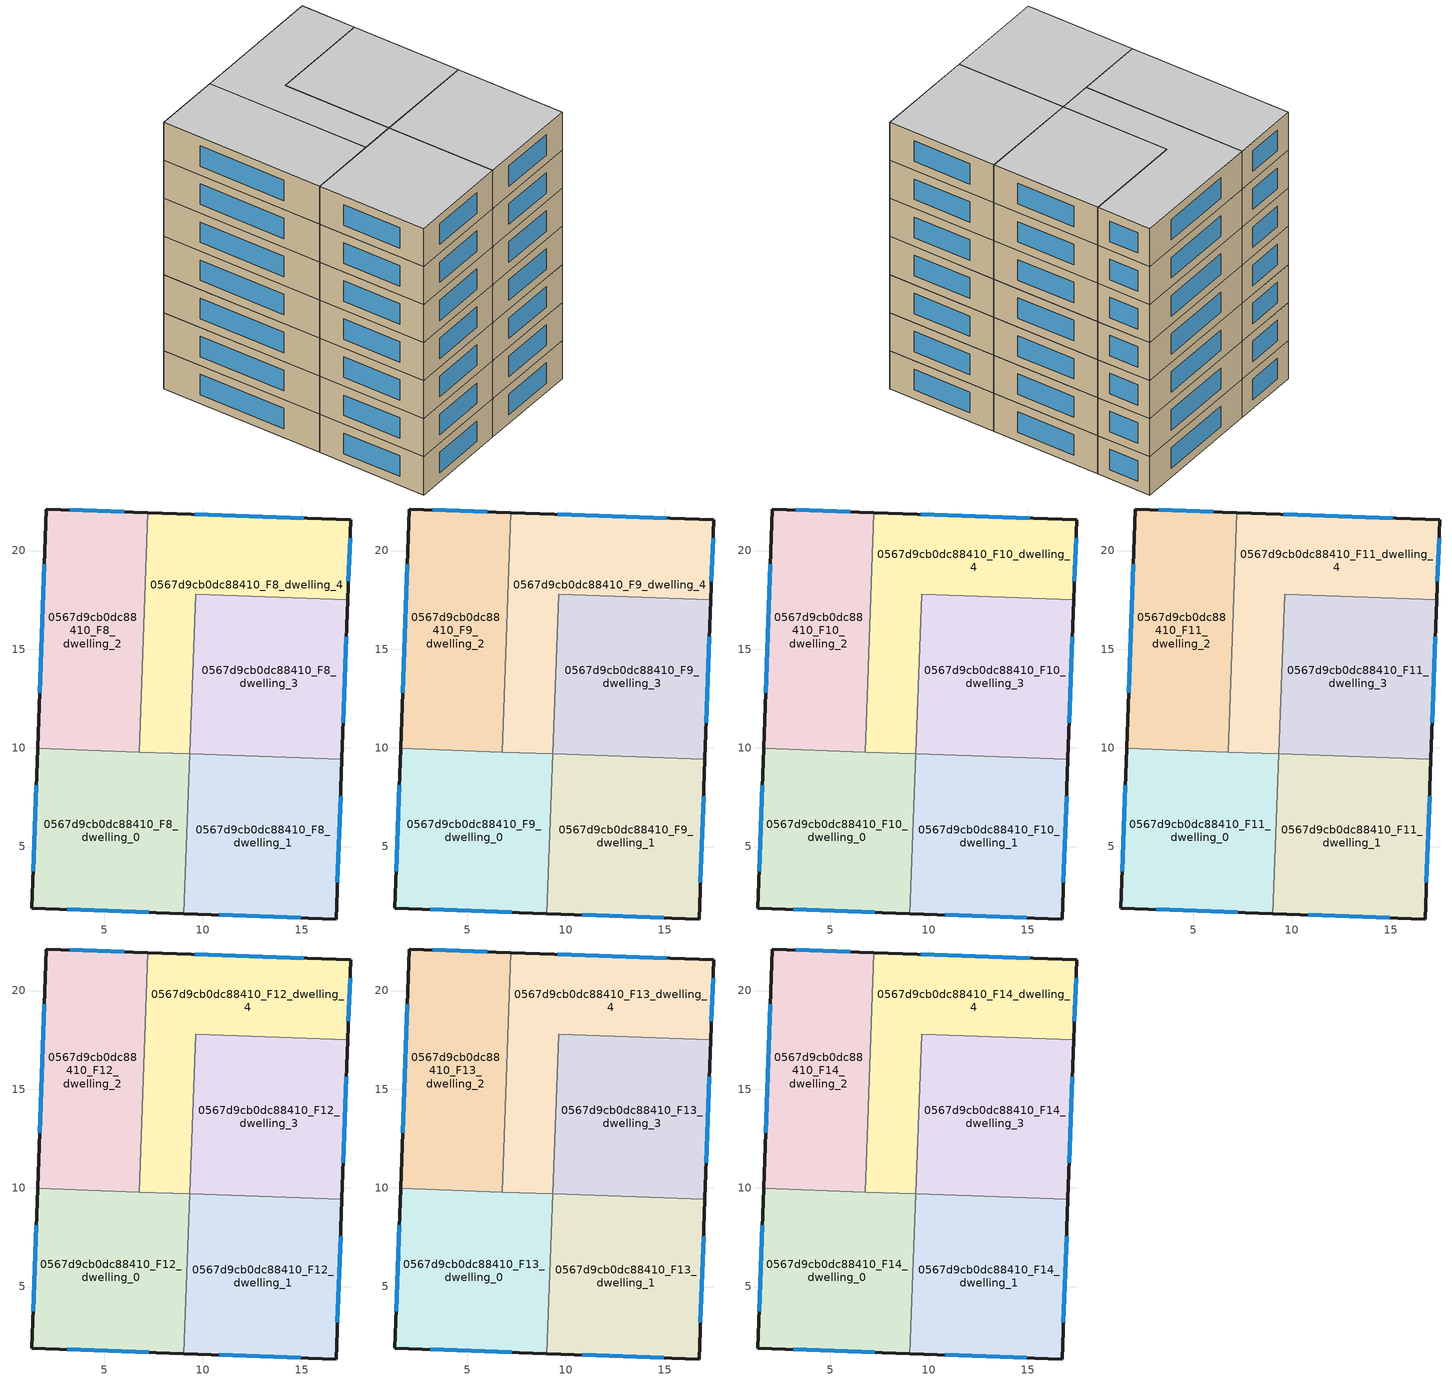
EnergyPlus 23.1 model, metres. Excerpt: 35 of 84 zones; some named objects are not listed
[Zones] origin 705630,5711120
0567d9cb0dc88410_F8_dwelling_0
 floor to 0567d9cb0dc88410_F7_dwelling_0 (EU_floor_Construction): 9.33,9.7 9.04,1.61 1.33,1.89 1.63,9.98 z24
 wall outside (EU_wall_Construction): 1.63,9.98 1.33,1.89 9.04,1.61 z24:27
 wall to 0567d9cb0dc88410_F8_dwelling_1 (EU_wall_Construction): 9.04,1.61 9.33,9.7 z24:27
 wall to 0567d9cb0dc88410_F8_dwelling_2 (EU_wall_Construction): 6.77,9.79 1.63,9.98 z24:27
 wall to 0567d9cb0dc88410_F8_dwelling_4 (EU_wall_Construction): 9.34,9.7 6.77,9.79 z24:27
 window (EU_Window_Construction): 3.12,1.82 7.26,1.67 / 1.56,8.1 1.4,3.76 z24.69:26.31
0567d9cb0dc88410_F8_dwelling_1
 floor to 0567d9cb0dc88410_F7_dwelling_1 (EU_floor_Construction): 17.05,9.42 16.75,1.33 9.04,1.61 9.33,9.7 z24
 wall outside (EU_wall_Construction): 9.04,1.61 16.75,1.33 17.05,9.42 z24:27
 wall to 0567d9cb0dc88410_F8_dwelling_3 (EU_wall_Construction): 17.05,9.42 9.34,9.7 z24:27
 window (EU_Window_Construction): 10.82,1.54 14.97,1.39 / 16.82,3.2 16.98,7.54 z24.69:26.31
0567d9cb0dc88410_F8_dwelling_2
 floor to 0567d9cb0dc88410_F7_dwelling_2 (EU_floor_Construction): 7.21,21.92 6.77,9.79 1.63,9.98 2.07,22.11 z24
 wall outside (EU_wall_Construction): 7.21,21.92 2.07,22.11 1.63,9.98 z24:27
 wall to 0567d9cb0dc88410_F8_dwelling_4 (EU_wall_Construction): 6.77,9.79 7.21,21.92 z24:27
 window (EU_Window_Construction): 6.02,21.96 3.26,22.06 / 1.97,19.3 1.73,12.78 z24.69:26.31
0567d9cb0dc88410_F8_dwelling_3
 floor to 0567d9cb0dc88410_F7_dwelling_3 (EU_floor_Construction): 17.34,17.5 17.05,9.42 9.34,9.7 9.63,17.78 z24
 wall outside (EU_wall_Construction): 17.05,9.42 17.34,17.5 z24:27
 wall to 0567d9cb0dc88410_F8_dwelling_4 (EU_wall_Construction): 17.34,17.5 9.63,17.78 9.34,9.7 z24:27
 window (EU_Window_Construction): 17.12,11.29 17.27,15.63 z24.69:26.31
0567d9cb0dc88410_F8_dwelling_4
 floor to 0567d9cb0dc88410_F7_dwelling_4 (EU_floor_Construction): 17.49,21.55 17.34,17.5 9.63,17.78 9.34,9.7 6.77,9.79 7.21,21.92 z24
 wall outside (EU_wall_Construction): 17.34,17.5 17.49,21.55 7.21,21.92 z24:27
 window (EU_Window_Construction): 15.11,21.64 9.59,21.84 / 17.38,18.44 17.45,20.61 z24.69:26.31
0567d9cb0dc88410_F9_dwelling_0
 floor to 0567d9cb0dc88410_F8_dwelling_0 (EU_floor_Construction): 9.33,9.7 9.04,1.61 1.33,1.89 1.63,9.98 z27
 wall outside (EU_wall_Construction): 1.63,9.98 1.33,1.89 9.04,1.61 z27:30
 wall to 0567d9cb0dc88410_F9_dwelling_1 (EU_wall_Construction): 9.04,1.61 9.33,9.7 z27:30
 wall to 0567d9cb0dc88410_F9_dwelling_2 (EU_wall_Construction): 6.77,9.79 1.63,9.98 z27:30
 wall to 0567d9cb0dc88410_F9_dwelling_4 (EU_wall_Construction): 9.34,9.7 6.77,9.79 z27:30
 window (EU_Window_Construction): 3.12,1.82 7.26,1.67 / 1.56,8.1 1.4,3.76 z27.69:29.31
0567d9cb0dc88410_F9_dwelling_1
 floor to 0567d9cb0dc88410_F8_dwelling_1 (EU_floor_Construction): 17.05,9.42 16.75,1.33 9.04,1.61 9.33,9.7 z27
 wall outside (EU_wall_Construction): 9.04,1.61 16.75,1.33 17.05,9.42 z27:30
 wall to 0567d9cb0dc88410_F9_dwelling_3 (EU_wall_Construction): 17.05,9.42 9.34,9.7 z27:30
 window (EU_Window_Construction): 10.82,1.54 14.97,1.39 / 16.82,3.2 16.98,7.54 z27.69:29.31
0567d9cb0dc88410_F9_dwelling_2
 floor to 0567d9cb0dc88410_F8_dwelling_2 (EU_floor_Construction): 7.21,21.92 6.77,9.79 1.63,9.98 2.07,22.11 z27
 wall outside (EU_wall_Construction): 7.21,21.92 2.07,22.11 1.63,9.98 z27:30
 wall to 0567d9cb0dc88410_F9_dwelling_4 (EU_wall_Construction): 6.77,9.79 7.21,21.92 z27:30
 window (EU_Window_Construction): 6.02,21.96 3.26,22.06 / 1.97,19.3 1.73,12.78 z27.69:29.31
0567d9cb0dc88410_F9_dwelling_3
 floor to 0567d9cb0dc88410_F8_dwelling_3 (EU_floor_Construction): 17.34,17.5 17.05,9.42 9.34,9.7 9.63,17.78 z27
 wall outside (EU_wall_Construction): 17.05,9.42 17.34,17.5 z27:30
 wall to 0567d9cb0dc88410_F9_dwelling_4 (EU_wall_Construction): 17.34,17.5 9.63,17.78 9.34,9.7 z27:30
 window (EU_Window_Construction): 17.12,11.29 17.27,15.63 z27.69:29.31
0567d9cb0dc88410_F9_dwelling_4
 floor to 0567d9cb0dc88410_F8_dwelling_4 (EU_floor_Construction): 17.49,21.55 17.34,17.5 9.63,17.78 9.34,9.7 6.77,9.79 7.21,21.92 z27
 wall outside (EU_wall_Construction): 17.34,17.5 17.49,21.55 7.21,21.92 z27:30
 window (EU_Window_Construction): 15.11,21.64 9.59,21.84 / 17.38,18.44 17.45,20.61 z27.69:29.31
0567d9cb0dc88410_F10_dwelling_0
 floor to 0567d9cb0dc88410_F9_dwelling_0 (EU_floor_Construction): 9.33,9.7 9.04,1.61 1.33,1.89 1.63,9.98 z30
 wall outside (EU_wall_Construction): 1.63,9.98 1.33,1.89 9.04,1.61 z30:33
 wall to 0567d9cb0dc88410_F10_dwelling_1 (EU_wall_Construction): 9.04,1.61 9.33,9.7 z30:33
 wall to 0567d9cb0dc88410_F10_dwelling_2 (EU_wall_Construction): 6.77,9.79 1.63,9.98 z30:33
 wall to 0567d9cb0dc88410_F10_dwelling_4 (EU_wall_Construction): 9.34,9.7 6.77,9.79 z30:33
 window (EU_Window_Construction): 3.12,1.82 7.26,1.67 / 1.56,8.1 1.4,3.76 z30.69:32.31
0567d9cb0dc88410_F10_dwelling_1
 floor to 0567d9cb0dc88410_F9_dwelling_1 (EU_floor_Construction): 17.05,9.42 16.75,1.33 9.04,1.61 9.33,9.7 z30
 wall outside (EU_wall_Construction): 9.04,1.61 16.75,1.33 17.05,9.42 z30:33
 wall to 0567d9cb0dc88410_F10_dwelling_3 (EU_wall_Construction): 17.05,9.42 9.34,9.7 z30:33
 window (EU_Window_Construction): 10.82,1.54 14.97,1.39 / 16.82,3.2 16.98,7.54 z30.69:32.31
0567d9cb0dc88410_F10_dwelling_2
 floor to 0567d9cb0dc88410_F9_dwelling_2 (EU_floor_Construction): 7.21,21.92 6.77,9.79 1.63,9.98 2.07,22.11 z30
 wall outside (EU_wall_Construction): 7.21,21.92 2.07,22.11 1.63,9.98 z30:33
 wall to 0567d9cb0dc88410_F10_dwelling_4 (EU_wall_Construction): 6.77,9.79 7.21,21.92 z30:33
 window (EU_Window_Construction): 6.02,21.96 3.26,22.06 / 1.97,19.3 1.73,12.78 z30.69:32.31
0567d9cb0dc88410_F10_dwelling_3
 floor to 0567d9cb0dc88410_F9_dwelling_3 (EU_floor_Construction): 17.34,17.5 17.05,9.42 9.34,9.7 9.63,17.78 z30
 wall outside (EU_wall_Construction): 17.05,9.42 17.34,17.5 z30:33
 wall to 0567d9cb0dc88410_F10_dwelling_4 (EU_wall_Construction): 17.34,17.5 9.63,17.78 9.34,9.7 z30:33
 window (EU_Window_Construction): 17.12,11.29 17.27,15.63 z30.69:32.31
0567d9cb0dc88410_F10_dwelling_4
 floor to 0567d9cb0dc88410_F9_dwelling_4 (EU_floor_Construction): 17.49,21.55 17.34,17.5 9.63,17.78 9.34,9.7 6.77,9.79 7.21,21.92 z30
 wall outside (EU_wall_Construction): 17.34,17.5 17.49,21.55 7.21,21.92 z30:33
 window (EU_Window_Construction): 15.11,21.64 9.59,21.84 / 17.38,18.44 17.45,20.61 z30.69:32.31
0567d9cb0dc88410_F11_dwelling_0
 floor to 0567d9cb0dc88410_F10_dwelling_0 (EU_floor_Construction): 9.33,9.7 9.04,1.61 1.33,1.89 1.63,9.98 z33
 wall outside (EU_wall_Construction): 1.63,9.98 1.33,1.89 9.04,1.61 z33:36
 wall to 0567d9cb0dc88410_F11_dwelling_1 (EU_wall_Construction): 9.04,1.61 9.33,9.7 z33:36
 wall to 0567d9cb0dc88410_F11_dwelling_2 (EU_wall_Construction): 6.77,9.79 1.63,9.98 z33:36
 wall to 0567d9cb0dc88410_F11_dwelling_4 (EU_wall_Construction): 9.34,9.7 6.77,9.79 z33:36
 window (EU_Window_Construction): 3.12,1.82 7.26,1.67 / 1.56,8.1 1.4,3.76 z33.69:35.31
0567d9cb0dc88410_F11_dwelling_1
 floor to 0567d9cb0dc88410_F10_dwelling_1 (EU_floor_Construction): 17.05,9.42 16.75,1.33 9.04,1.61 9.33,9.7 z33
 wall outside (EU_wall_Construction): 9.04,1.61 16.75,1.33 17.05,9.42 z33:36
 wall to 0567d9cb0dc88410_F11_dwelling_3 (EU_wall_Construction): 17.05,9.42 9.34,9.7 z33:36
 window (EU_Window_Construction): 10.82,1.54 14.97,1.39 / 16.82,3.2 16.98,7.54 z33.69:35.31
0567d9cb0dc88410_F11_dwelling_2
 floor to 0567d9cb0dc88410_F10_dwelling_2 (EU_floor_Construction): 7.21,21.92 6.77,9.79 1.63,9.98 2.07,22.11 z33
 wall outside (EU_wall_Construction): 7.21,21.92 2.07,22.11 1.63,9.98 z33:36
 wall to 0567d9cb0dc88410_F11_dwelling_4 (EU_wall_Construction): 6.77,9.79 7.21,21.92 z33:36
 window (EU_Window_Construction): 6.02,21.96 3.26,22.06 / 1.97,19.3 1.73,12.78 z33.69:35.31
0567d9cb0dc88410_F11_dwelling_3
 floor to 0567d9cb0dc88410_F10_dwelling_3 (EU_floor_Construction): 17.34,17.5 17.05,9.42 9.34,9.7 9.63,17.78 z33
 wall outside (EU_wall_Construction): 17.05,9.42 17.34,17.5 z33:36
 wall to 0567d9cb0dc88410_F11_dwelling_4 (EU_wall_Construction): 17.34,17.5 9.63,17.78 9.34,9.7 z33:36
 window (EU_Window_Construction): 17.12,11.29 17.27,15.63 z33.69:35.31
0567d9cb0dc88410_F11_dwelling_4
 floor to 0567d9cb0dc88410_F10_dwelling_4 (EU_floor_Construction): 17.49,21.55 17.34,17.5 9.63,17.78 9.34,9.7 6.77,9.79 7.21,21.92 z33
 wall outside (EU_wall_Construction): 17.34,17.5 17.49,21.55 7.21,21.92 z33:36
 window (EU_Window_Construction): 15.11,21.64 9.59,21.84 / 17.38,18.44 17.45,20.61 z33.69:35.31
0567d9cb0dc88410_F12_dwelling_0
 floor to 0567d9cb0dc88410_F11_dwelling_0 (EU_floor_Construction): 9.33,9.7 9.04,1.61 1.33,1.89 1.63,9.98 z36
 wall outside (EU_wall_Construction): 1.63,9.98 1.33,1.89 9.04,1.61 z36:39
 wall to 0567d9cb0dc88410_F12_dwelling_1 (EU_wall_Construction): 9.04,1.61 9.33,9.7 z36:39
 wall to 0567d9cb0dc88410_F12_dwelling_2 (EU_wall_Construction): 6.77,9.79 1.63,9.98 z36:39
 wall to 0567d9cb0dc88410_F12_dwelling_4 (EU_wall_Construction): 9.34,9.7 6.77,9.79 z36:39
 window (EU_Window_Construction): 3.12,1.82 7.26,1.67 / 1.56,8.1 1.4,3.76 z36.69:38.31
0567d9cb0dc88410_F12_dwelling_1
 floor to 0567d9cb0dc88410_F11_dwelling_1 (EU_floor_Construction): 17.05,9.42 16.75,1.33 9.04,1.61 9.33,9.7 z36
 wall outside (EU_wall_Construction): 9.04,1.61 16.75,1.33 17.05,9.42 z36:39
 wall to 0567d9cb0dc88410_F12_dwelling_3 (EU_wall_Construction): 17.05,9.42 9.34,9.7 z36:39
 window (EU_Window_Construction): 10.82,1.54 14.97,1.39 / 16.82,3.2 16.98,7.54 z36.69:38.31
0567d9cb0dc88410_F12_dwelling_2
 floor to 0567d9cb0dc88410_F11_dwelling_2 (EU_floor_Construction): 7.21,21.92 6.77,9.79 1.63,9.98 2.07,22.11 z36
 wall outside (EU_wall_Construction): 7.21,21.92 2.07,22.11 1.63,9.98 z36:39
 wall to 0567d9cb0dc88410_F12_dwelling_4 (EU_wall_Construction): 6.77,9.79 7.21,21.92 z36:39
 window (EU_Window_Construction): 6.02,21.96 3.26,22.06 / 1.97,19.3 1.73,12.78 z36.69:38.31
0567d9cb0dc88410_F12_dwelling_3
 floor to 0567d9cb0dc88410_F11_dwelling_3 (EU_floor_Construction): 17.34,17.5 17.05,9.42 9.34,9.7 9.63,17.78 z36
 wall outside (EU_wall_Construction): 17.05,9.42 17.34,17.5 z36:39
 wall to 0567d9cb0dc88410_F12_dwelling_4 (EU_wall_Construction): 17.34,17.5 9.63,17.78 9.34,9.7 z36:39
 window (EU_Window_Construction): 17.12,11.29 17.27,15.63 z36.69:38.31
0567d9cb0dc88410_F12_dwelling_4
 floor to 0567d9cb0dc88410_F11_dwelling_4 (EU_floor_Construction): 17.49,21.55 17.34,17.5 9.63,17.78 9.34,9.7 6.77,9.79 7.21,21.92 z36
 wall outside (EU_wall_Construction): 17.34,17.5 17.49,21.55 7.21,21.92 z36:39
 window (EU_Window_Construction): 15.11,21.64 9.59,21.84 / 17.38,18.44 17.45,20.61 z36.69:38.31
0567d9cb0dc88410_F13_dwelling_0
 floor to 0567d9cb0dc88410_F12_dwelling_0 (EU_floor_Construction): 9.33,9.7 9.04,1.61 1.33,1.89 1.63,9.98 z39
 wall outside (EU_wall_Construction): 1.63,9.98 1.33,1.89 9.04,1.61 z39:42
 wall to 0567d9cb0dc88410_F13_dwelling_1 (EU_wall_Construction): 9.04,1.61 9.33,9.7 z39:42
 wall to 0567d9cb0dc88410_F13_dwelling_2 (EU_wall_Construction): 6.77,9.79 1.63,9.98 z39:42
 wall to 0567d9cb0dc88410_F13_dwelling_4 (EU_wall_Construction): 9.34,9.7 6.77,9.79 z39:42
 window (EU_Window_Construction): 3.12,1.82 7.26,1.67 / 1.56,8.1 1.4,3.76 z39.69:41.31
0567d9cb0dc88410_F13_dwelling_1
 floor to 0567d9cb0dc88410_F12_dwelling_1 (EU_floor_Construction): 17.05,9.42 16.75,1.33 9.04,1.61 9.33,9.7 z39
 wall outside (EU_wall_Construction): 9.04,1.61 16.75,1.33 17.05,9.42 z39:42
 wall to 0567d9cb0dc88410_F13_dwelling_3 (EU_wall_Construction): 17.05,9.42 9.34,9.7 z39:42
 window (EU_Window_Construction): 10.82,1.54 14.97,1.39 / 16.82,3.2 16.98,7.54 z39.69:41.31
0567d9cb0dc88410_F13_dwelling_2
 floor to 0567d9cb0dc88410_F12_dwelling_2 (EU_floor_Construction): 7.21,21.92 6.77,9.79 1.63,9.98 2.07,22.11 z39
 wall outside (EU_wall_Construction): 7.21,21.92 2.07,22.11 1.63,9.98 z39:42
 wall to 0567d9cb0dc88410_F13_dwelling_4 (EU_wall_Construction): 6.77,9.79 7.21,21.92 z39:42
 window (EU_Window_Construction): 6.02,21.96 3.26,22.06 / 1.97,19.3 1.73,12.78 z39.69:41.31
0567d9cb0dc88410_F13_dwelling_3
 floor to 0567d9cb0dc88410_F12_dwelling_3 (EU_floor_Construction): 17.34,17.5 17.05,9.42 9.34,9.7 9.63,17.78 z39
 wall outside (EU_wall_Construction): 17.05,9.42 17.34,17.5 z39:42
 wall to 0567d9cb0dc88410_F13_dwelling_4 (EU_wall_Construction): 17.34,17.5 9.63,17.78 9.34,9.7 z39:42
 window (EU_Window_Construction): 17.12,11.29 17.27,15.63 z39.69:41.31
0567d9cb0dc88410_F13_dwelling_4
 floor to 0567d9cb0dc88410_F12_dwelling_4 (EU_floor_Construction): 17.49,21.55 17.34,17.5 9.63,17.78 9.34,9.7 6.77,9.79 7.21,21.92 z39
 wall outside (EU_wall_Construction): 17.34,17.5 17.49,21.55 7.21,21.92 z39:42
 window (EU_Window_Construction): 15.11,21.64 9.59,21.84 / 17.38,18.44 17.45,20.61 z39.69:41.31
0567d9cb0dc88410_F14_dwelling_0
 floor to 0567d9cb0dc88410_F13_dwelling_0 (EU_floor_Construction): 9.33,9.7 9.04,1.61 1.33,1.89 1.63,9.98 z42
 wall outside (EU_wall_Construction): 1.63,9.98 1.33,1.89 9.04,1.61 z42:45
 wall to 0567d9cb0dc88410_F14_dwelling_1 (EU_wall_Construction): 9.04,1.61 9.33,9.7 z42:45
 wall to 0567d9cb0dc88410_F14_dwelling_2 (EU_wall_Construction): 6.77,9.79 1.63,9.98 z42:45
 wall to 0567d9cb0dc88410_F14_dwelling_4 (EU_wall_Construction): 9.34,9.7 6.77,9.79 z42:45
 window (EU_Window_Construction): 3.12,1.82 7.26,1.67 / 1.56,8.1 1.4,3.76 z42.69:44.31
 ceiling to 0567d9cb0dc88410_F15_dwelling_0 (EU_floor_Construction): 9.04,1.61 9.33,9.7 1.63,9.98 1.33,1.89 z45
0567d9cb0dc88410_F14_dwelling_1
 floor to 0567d9cb0dc88410_F13_dwelling_1 (EU_floor_Construction): 17.05,9.42 16.75,1.33 9.04,1.61 9.33,9.7 z42
 wall outside (EU_wall_Construction): 9.04,1.61 16.75,1.33 17.05,9.42 z42:45
 wall to 0567d9cb0dc88410_F14_dwelling_3 (EU_wall_Construction): 17.05,9.42 9.34,9.7 z42:45
 window (EU_Window_Construction): 10.82,1.54 14.97,1.39 / 16.82,3.2 16.98,7.54 z42.69:44.31
 ceiling to 0567d9cb0dc88410_F15_dwelling_1 (EU_floor_Construction): 16.75,1.33 17.05,9.42 9.33,9.7 9.04,1.61 z45
0567d9cb0dc88410_F14_dwelling_2
 floor to 0567d9cb0dc88410_F13_dwelling_2 (EU_floor_Construction): 7.21,21.92 6.77,9.79 1.63,9.98 2.07,22.11 z42
 wall outside (EU_wall_Construction): 7.21,21.92 2.07,22.11 1.63,9.98 z42:45
 wall to 0567d9cb0dc88410_F14_dwelling_4 (EU_wall_Construction): 6.77,9.79 7.21,21.92 z42:45
 window (EU_Window_Construction): 6.02,21.96 3.26,22.06 / 1.97,19.3 1.73,12.78 z42.69:44.31
 ceiling to 0567d9cb0dc88410_F15_dwelling_2 (EU_floor_Construction): 6.77,9.79 7.21,21.92 2.07,22.11 1.63,9.98 z45
0567d9cb0dc88410_F14_dwelling_3
 floor to 0567d9cb0dc88410_F13_dwelling_3 (EU_floor_Construction): 17.34,17.5 17.05,9.42 9.34,9.7 9.63,17.78 z42
 wall outside (EU_wall_Construction): 17.05,9.42 17.34,17.5 z42:45
 wall to 0567d9cb0dc88410_F14_dwelling_4 (EU_wall_Construction): 17.34,17.5 9.63,17.78 9.34,9.7 z42:45
 window (EU_Window_Construction): 17.12,11.29 17.27,15.63 z42.69:44.31
 ceiling to 0567d9cb0dc88410_F15_dwelling_3 (EU_floor_Construction): 17.05,9.42 17.34,17.5 9.63,17.78 9.34,9.7 z45
0567d9cb0dc88410_F14_dwelling_4
 floor to 0567d9cb0dc88410_F13_dwelling_4 (EU_floor_Construction): 17.49,21.55 17.34,17.5 9.63,17.78 9.34,9.7 6.77,9.79 7.21,21.92 z42
 wall outside (EU_wall_Construction): 17.34,17.5 17.49,21.55 7.21,21.92 z42:45
 window (EU_Window_Construction): 15.11,21.64 9.59,21.84 / 17.38,18.44 17.45,20.61 z42.69:44.31
 ceiling to 0567d9cb0dc88410_F15_dwelling_4 (EU_floor_Construction): 17.34,17.5 17.49,21.55 7.21,21.92 6.77,9.79 9.34,9.7 9.63,17.78 z45
[Building]
EU S2 Campaign: North Axis=0; Terrain=City; Solar Distribution=FullExterior
[Site:Location]
London: Latitude=51.5; Longitude=-0.5; Time Zone=0; Elevation=25
[SizingPeriod:WeatherFileDays]
AnnualSizingPeriod: Begin Month=1; Begin Day of Month=1; End Month=12; End Day of Month=31; Day of Week for Start Day=Monday; Use Weather File Daylight Saving Period=No; Use Weather File Rain and Snow Indicators=No
[MATERIAL]
EU_InternalMass_Material: Roughness=MediumRough; Thickness=0.1; Conductivity=1; Density=1800; Specific Heat=900; Thermal Absorptance=0.9; Solar Absorptance=0.7; Visible Absorptance=0.7
[MATERIAL:NOMASS] Roughness=MediumRough; Thermal Absorptance=0.9; Solar Absorptance=0.7; Visible Absorptance=0.7
Name | Thermal Resistance
EU_wall_NoMass | 0.635353
EU_floor_NoMass | 1.96382
[WINDOWMATERIAL:SIMPLEGLAZINGSYSTEM]
EU_Window_SimpleGlazing: UFactor=2.96269; Solar Heat Gain Coefficient=0.76; Visible Transmittance=0.76
[CONSTRUCTION]
EU_wall_Construction: EU_wall_NoMass
EU_floor_Construction: EU_floor_NoMass
EU_Window_Construction: EU_Window_SimpleGlazing
EU_InternalMass_Construction: EU_InternalMass_Material
[ZONE] Type=1; Multiplier=1; Ceiling Height=autocalculate; Floor Area=autocalculate; Part of Total Floor Area=Yes
Name | Volume
0567d9cb0dc88410_F8_dwelling_0; 0567d9cb0dc88410_F9_dwelling_0; 0567d9cb0dc88410_F10_dwelling_0; 0567d9cb0dc88410_F11_dwelling_0; 0567d9cb0dc88410_F12_dwelling_0; 0567d9cb0dc88410_F13_dwelling_0; 0567d9cb0dc88410_F14_dwelling_0; 0567d9cb0dc88410_F8_dwelling_4; 0567d9cb0dc88410_F9_dwelling_4; 0567d9cb0dc88410_F10_dwelling_4; 0567d9cb0dc88410_F11_dwelling_4; 0567d9cb0dc88410_F12_dwelling_4; 0567d9cb0dc88410_F13_dwelling_4; 0567d9cb0dc88410_F14_dwelling_4 | 187.334
0567d9cb0dc88410_F8_dwelling_1; 0567d9cb0dc88410_F9_dwelling_1; 0567d9cb0dc88410_F10_dwelling_1; 0567d9cb0dc88410_F11_dwelling_1; 0567d9cb0dc88410_F12_dwelling_1; 0567d9cb0dc88410_F13_dwelling_1; 0567d9cb0dc88410_F14_dwelling_1; 0567d9cb0dc88410_F8_dwelling_3; 0567d9cb0dc88410_F9_dwelling_3; 0567d9cb0dc88410_F10_dwelling_3; 0567d9cb0dc88410_F11_dwelling_3; 0567d9cb0dc88410_F12_dwelling_3; 0567d9cb0dc88410_F13_dwelling_3; 0567d9cb0dc88410_F14_dwelling_3 | 187.336
0567d9cb0dc88410_F8_dwelling_2; 0567d9cb0dc88410_F9_dwelling_2; 0567d9cb0dc88410_F10_dwelling_2; 0567d9cb0dc88410_F11_dwelling_2; 0567d9cb0dc88410_F12_dwelling_2; 0567d9cb0dc88410_F13_dwelling_2; 0567d9cb0dc88410_F14_dwelling_2 | 187.327
[INTERNALMASS] Construction=EU_InternalMass_Construction
Name | Zone or ZoneList | Surface Area
0567d9cb0dc88410_F8_dwelling_0_EU_InternalMass | 0567d9cb0dc88410_F8_dwelling_0 | 62.4426
0567d9cb0dc88410_F8_dwelling_1_EU_InternalMass | 0567d9cb0dc88410_F8_dwelling_1 | 62.4437
0567d9cb0dc88410_F8_dwelling_2_EU_InternalMass | 0567d9cb0dc88410_F8_dwelling_2 | 62.443
0567d9cb0dc88410_F8_dwelling_3_EU_InternalMass | 0567d9cb0dc88410_F8_dwelling_3 | 62.4453
0567d9cb0dc88410_F8_dwelling_4_EU_InternalMass | 0567d9cb0dc88410_F8_dwelling_4 | 62.4447
0567d9cb0dc88410_F9_dwelling_0_EU_InternalMass | 0567d9cb0dc88410_F9_dwelling_0 | 62.4426
0567d9cb0dc88410_F9_dwelling_1_EU_InternalMass | 0567d9cb0dc88410_F9_dwelling_1 | 62.4437
0567d9cb0dc88410_F9_dwelling_2_EU_InternalMass | 0567d9cb0dc88410_F9_dwelling_2 | 62.443
0567d9cb0dc88410_F9_dwelling_3_EU_InternalMass | 0567d9cb0dc88410_F9_dwelling_3 | 62.4453
0567d9cb0dc88410_F9_dwelling_4_EU_InternalMass | 0567d9cb0dc88410_F9_dwelling_4 | 62.4447
0567d9cb0dc88410_F10_dwelling_0_EU_InternalMass | 0567d9cb0dc88410_F10_dwelling_0 | 62.4426
0567d9cb0dc88410_F10_dwelling_1_EU_InternalMass | 0567d9cb0dc88410_F10_dwelling_1 | 62.4437
0567d9cb0dc88410_F10_dwelling_2_EU_InternalMass | 0567d9cb0dc88410_F10_dwelling_2 | 62.443
0567d9cb0dc88410_F10_dwelling_3_EU_InternalMass | 0567d9cb0dc88410_F10_dwelling_3 | 62.4453
0567d9cb0dc88410_F10_dwelling_4_EU_InternalMass | 0567d9cb0dc88410_F10_dwelling_4 | 62.4447
0567d9cb0dc88410_F11_dwelling_0_EU_InternalMass | 0567d9cb0dc88410_F11_dwelling_0 | 62.4426
0567d9cb0dc88410_F11_dwelling_1_EU_InternalMass | 0567d9cb0dc88410_F11_dwelling_1 | 62.4437
0567d9cb0dc88410_F11_dwelling_2_EU_InternalMass | 0567d9cb0dc88410_F11_dwelling_2 | 62.443
0567d9cb0dc88410_F11_dwelling_3_EU_InternalMass | 0567d9cb0dc88410_F11_dwelling_3 | 62.4453
0567d9cb0dc88410_F11_dwelling_4_EU_InternalMass | 0567d9cb0dc88410_F11_dwelling_4 | 62.4447
0567d9cb0dc88410_F12_dwelling_0_EU_InternalMass | 0567d9cb0dc88410_F12_dwelling_0 | 62.4426
0567d9cb0dc88410_F12_dwelling_1_EU_InternalMass | 0567d9cb0dc88410_F12_dwelling_1 | 62.4437
0567d9cb0dc88410_F12_dwelling_2_EU_InternalMass | 0567d9cb0dc88410_F12_dwelling_2 | 62.443
0567d9cb0dc88410_F12_dwelling_3_EU_InternalMass | 0567d9cb0dc88410_F12_dwelling_3 | 62.4453
0567d9cb0dc88410_F12_dwelling_4_EU_InternalMass | 0567d9cb0dc88410_F12_dwelling_4 | 62.4447
0567d9cb0dc88410_F13_dwelling_0_EU_InternalMass | 0567d9cb0dc88410_F13_dwelling_0 | 62.4426
0567d9cb0dc88410_F13_dwelling_1_EU_InternalMass | 0567d9cb0dc88410_F13_dwelling_1 | 62.4437
0567d9cb0dc88410_F13_dwelling_2_EU_InternalMass | 0567d9cb0dc88410_F13_dwelling_2 | 62.443
0567d9cb0dc88410_F13_dwelling_3_EU_InternalMass | 0567d9cb0dc88410_F13_dwelling_3 | 62.4453
0567d9cb0dc88410_F13_dwelling_4_EU_InternalMass | 0567d9cb0dc88410_F13_dwelling_4 | 62.4447
0567d9cb0dc88410_F14_dwelling_0_EU_InternalMass | 0567d9cb0dc88410_F14_dwelling_0 | 62.4426
0567d9cb0dc88410_F14_dwelling_1_EU_InternalMass | 0567d9cb0dc88410_F14_dwelling_1 | 62.4437
0567d9cb0dc88410_F14_dwelling_2_EU_InternalMass | 0567d9cb0dc88410_F14_dwelling_2 | 62.443
0567d9cb0dc88410_F14_dwelling_3_EU_InternalMass | 0567d9cb0dc88410_F14_dwelling_3 | 62.4453
0567d9cb0dc88410_F14_dwelling_4_EU_InternalMass | 0567d9cb0dc88410_F14_dwelling_4 | 62.4447
[OTHEREQUIPMENT] Fuel Type=Electricity; Design Level Calculation Method=Watts/Area; Power per Zone Floor Area=1; Fraction Latent=0; Fraction Radiant=0; Fraction Lost=0; Carbon Dioxide Generation Rate=0; EndUse Subcategory=EU_Step8_InternalGains
Name | Zone or ZoneList or Space or SpaceList | Schedule
EU_Step8_InternalGain_0567d9cb0dc88410_F8_dwelling_0_f000 | 0567d9cb0dc88410_F8_dwelling_0 | EU_Step8_GainSchedule_0567d9cb0dc88410_F8_dwelling_0_f000
EU_Step8_InternalGain_0567d9cb0dc88410_F8_dwelling_1_f000 | 0567d9cb0dc88410_F8_dwelling_1 | EU_Step8_GainSchedule_0567d9cb0dc88410_F8_dwelling_1_f000
EU_Step8_InternalGain_0567d9cb0dc88410_F8_dwelling_2_f000 | 0567d9cb0dc88410_F8_dwelling_2 | EU_Step8_GainSchedule_0567d9cb0dc88410_F8_dwelling_2_f000
EU_Step8_InternalGain_0567d9cb0dc88410_F8_dwelling_3_f000 | 0567d9cb0dc88410_F8_dwelling_3 | EU_Step8_GainSchedule_0567d9cb0dc88410_F8_dwelling_3_f000
EU_Step8_InternalGain_0567d9cb0dc88410_F8_dwelling_4_f000 | 0567d9cb0dc88410_F8_dwelling_4 | EU_Step8_GainSchedule_0567d9cb0dc88410_F8_dwelling_4_f000
EU_Step8_InternalGain_0567d9cb0dc88410_F9_dwelling_0_f000 | 0567d9cb0dc88410_F9_dwelling_0 | EU_Step8_GainSchedule_0567d9cb0dc88410_F9_dwelling_0_f000
EU_Step8_InternalGain_0567d9cb0dc88410_F9_dwelling_1_f000 | 0567d9cb0dc88410_F9_dwelling_1 | EU_Step8_GainSchedule_0567d9cb0dc88410_F9_dwelling_1_f000
EU_Step8_InternalGain_0567d9cb0dc88410_F9_dwelling_2_f000 | 0567d9cb0dc88410_F9_dwelling_2 | EU_Step8_GainSchedule_0567d9cb0dc88410_F9_dwelling_2_f000
EU_Step8_InternalGain_0567d9cb0dc88410_F9_dwelling_3_f000 | 0567d9cb0dc88410_F9_dwelling_3 | EU_Step8_GainSchedule_0567d9cb0dc88410_F9_dwelling_3_f000
EU_Step8_InternalGain_0567d9cb0dc88410_F9_dwelling_4_f000 | 0567d9cb0dc88410_F9_dwelling_4 | EU_Step8_GainSchedule_0567d9cb0dc88410_F9_dwelling_4_f000
EU_Step8_InternalGain_0567d9cb0dc88410_F10_dwelling_0_f000 | 0567d9cb0dc88410_F10_dwelling_0 | EU_Step8_GainSchedule_0567d9cb0dc88410_F10_dwelling_0_f000
EU_Step8_InternalGain_0567d9cb0dc88410_F10_dwelling_1_f000 | 0567d9cb0dc88410_F10_dwelling_1 | EU_Step8_GainSchedule_0567d9cb0dc88410_F10_dwelling_1_f000
EU_Step8_InternalGain_0567d9cb0dc88410_F10_dwelling_2_f000 | 0567d9cb0dc88410_F10_dwelling_2 | EU_Step8_GainSchedule_0567d9cb0dc88410_F10_dwelling_2_f000
EU_Step8_InternalGain_0567d9cb0dc88410_F10_dwelling_3_f000 | 0567d9cb0dc88410_F10_dwelling_3 | EU_Step8_GainSchedule_0567d9cb0dc88410_F10_dwelling_3_f000
EU_Step8_InternalGain_0567d9cb0dc88410_F10_dwelling_4_f000 | 0567d9cb0dc88410_F10_dwelling_4 | EU_Step8_GainSchedule_0567d9cb0dc88410_F10_dwelling_4_f000
EU_Step8_InternalGain_0567d9cb0dc88410_F11_dwelling_0_f000 | 0567d9cb0dc88410_F11_dwelling_0 | EU_Step8_GainSchedule_0567d9cb0dc88410_F11_dwelling_0_f000
EU_Step8_InternalGain_0567d9cb0dc88410_F11_dwelling_1_f000 | 0567d9cb0dc88410_F11_dwelling_1 | EU_Step8_GainSchedule_0567d9cb0dc88410_F11_dwelling_1_f000
EU_Step8_InternalGain_0567d9cb0dc88410_F11_dwelling_2_f000 | 0567d9cb0dc88410_F11_dwelling_2 | EU_Step8_GainSchedule_0567d9cb0dc88410_F11_dwelling_2_f000
EU_Step8_InternalGain_0567d9cb0dc88410_F11_dwelling_3_f000 | 0567d9cb0dc88410_F11_dwelling_3 | EU_Step8_GainSchedule_0567d9cb0dc88410_F11_dwelling_3_f000
EU_Step8_InternalGain_0567d9cb0dc88410_F11_dwelling_4_f000 | 0567d9cb0dc88410_F11_dwelling_4 | EU_Step8_GainSchedule_0567d9cb0dc88410_F11_dwelling_4_f000
EU_Step8_InternalGain_0567d9cb0dc88410_F12_dwelling_0_f000 | 0567d9cb0dc88410_F12_dwelling_0 | EU_Step8_GainSchedule_0567d9cb0dc88410_F12_dwelling_0_f000
EU_Step8_InternalGain_0567d9cb0dc88410_F12_dwelling_1_f000 | 0567d9cb0dc88410_F12_dwelling_1 | EU_Step8_GainSchedule_0567d9cb0dc88410_F12_dwelling_1_f000
EU_Step8_InternalGain_0567d9cb0dc88410_F12_dwelling_2_f000 | 0567d9cb0dc88410_F12_dwelling_2 | EU_Step8_GainSchedule_0567d9cb0dc88410_F12_dwelling_2_f000
EU_Step8_InternalGain_0567d9cb0dc88410_F12_dwelling_3_f000 | 0567d9cb0dc88410_F12_dwelling_3 | EU_Step8_GainSchedule_0567d9cb0dc88410_F12_dwelling_3_f000
EU_Step8_InternalGain_0567d9cb0dc88410_F12_dwelling_4_f000 | 0567d9cb0dc88410_F12_dwelling_4 | EU_Step8_GainSchedule_0567d9cb0dc88410_F12_dwelling_4_f000
EU_Step8_InternalGain_0567d9cb0dc88410_F13_dwelling_0_f000 | 0567d9cb0dc88410_F13_dwelling_0 | EU_Step8_GainSchedule_0567d9cb0dc88410_F13_dwelling_0_f000
EU_Step8_InternalGain_0567d9cb0dc88410_F13_dwelling_1_f000 | 0567d9cb0dc88410_F13_dwelling_1 | EU_Step8_GainSchedule_0567d9cb0dc88410_F13_dwelling_1_f000
EU_Step8_InternalGain_0567d9cb0dc88410_F13_dwelling_2_f000 | 0567d9cb0dc88410_F13_dwelling_2 | EU_Step8_GainSchedule_0567d9cb0dc88410_F13_dwelling_2_f000
EU_Step8_InternalGain_0567d9cb0dc88410_F13_dwelling_3_f000 | 0567d9cb0dc88410_F13_dwelling_3 | EU_Step8_GainSchedule_0567d9cb0dc88410_F13_dwelling_3_f000
EU_Step8_InternalGain_0567d9cb0dc88410_F13_dwelling_4_f000 | 0567d9cb0dc88410_F13_dwelling_4 | EU_Step8_GainSchedule_0567d9cb0dc88410_F13_dwelling_4_f000
EU_Step8_InternalGain_0567d9cb0dc88410_F14_dwelling_0_f000 | 0567d9cb0dc88410_F14_dwelling_0 | EU_Step8_GainSchedule_0567d9cb0dc88410_F14_dwelling_0_f000
EU_Step8_InternalGain_0567d9cb0dc88410_F14_dwelling_1_f000 | 0567d9cb0dc88410_F14_dwelling_1 | EU_Step8_GainSchedule_0567d9cb0dc88410_F14_dwelling_1_f000
EU_Step8_InternalGain_0567d9cb0dc88410_F14_dwelling_2_f000 | 0567d9cb0dc88410_F14_dwelling_2 | EU_Step8_GainSchedule_0567d9cb0dc88410_F14_dwelling_2_f000
EU_Step8_InternalGain_0567d9cb0dc88410_F14_dwelling_3_f000 | 0567d9cb0dc88410_F14_dwelling_3 | EU_Step8_GainSchedule_0567d9cb0dc88410_F14_dwelling_3_f000
EU_Step8_InternalGain_0567d9cb0dc88410_F14_dwelling_4_f000 | 0567d9cb0dc88410_F14_dwelling_4 | EU_Step8_GainSchedule_0567d9cb0dc88410_F14_dwelling_4_f000
[ZONEVENTILATION:DESIGNFLOWRATE] Schedule=EU_AlwaysOn; Design Flow Rate Calculation Method=AirChanges/Hour; Air Changes per Hour=0.555504; Ventilation Type=Natural; Fan Pressure Rise=0; Fan Total Efficiency=1; Constant Term Coefficient=1; Temperature Term Coefficient=0; Velocity Term Coefficient=0; Velocity Squared Term Coefficient=0; Minimum Indoor Temperature=-100; Maximum Indoor Temperature=100; Delta Temperature=-100; Minimum Outdoor Temperature=-100; Maximum Outdoor Temperature=100; Maximum Wind Speed=40
Name | Zone or ZoneList or Space or SpaceList
EU_ConstantAir_0567d9cb0dc88410_F8_dwelling_0 | 0567d9cb0dc88410_F8_dwelling_0
EU_ConstantAir_0567d9cb0dc88410_F8_dwelling_1 | 0567d9cb0dc88410_F8_dwelling_1
EU_ConstantAir_0567d9cb0dc88410_F8_dwelling_2 | 0567d9cb0dc88410_F8_dwelling_2
EU_ConstantAir_0567d9cb0dc88410_F8_dwelling_3 | 0567d9cb0dc88410_F8_dwelling_3
EU_ConstantAir_0567d9cb0dc88410_F8_dwelling_4 | 0567d9cb0dc88410_F8_dwelling_4
EU_ConstantAir_0567d9cb0dc88410_F9_dwelling_0 | 0567d9cb0dc88410_F9_dwelling_0
EU_ConstantAir_0567d9cb0dc88410_F9_dwelling_1 | 0567d9cb0dc88410_F9_dwelling_1
EU_ConstantAir_0567d9cb0dc88410_F9_dwelling_2 | 0567d9cb0dc88410_F9_dwelling_2
EU_ConstantAir_0567d9cb0dc88410_F9_dwelling_3 | 0567d9cb0dc88410_F9_dwelling_3
EU_ConstantAir_0567d9cb0dc88410_F9_dwelling_4 | 0567d9cb0dc88410_F9_dwelling_4
EU_ConstantAir_0567d9cb0dc88410_F10_dwelling_0 | 0567d9cb0dc88410_F10_dwelling_0
EU_ConstantAir_0567d9cb0dc88410_F10_dwelling_1 | 0567d9cb0dc88410_F10_dwelling_1
EU_ConstantAir_0567d9cb0dc88410_F10_dwelling_2 | 0567d9cb0dc88410_F10_dwelling_2
EU_ConstantAir_0567d9cb0dc88410_F10_dwelling_3 | 0567d9cb0dc88410_F10_dwelling_3
EU_ConstantAir_0567d9cb0dc88410_F10_dwelling_4 | 0567d9cb0dc88410_F10_dwelling_4
EU_ConstantAir_0567d9cb0dc88410_F11_dwelling_0 | 0567d9cb0dc88410_F11_dwelling_0
EU_ConstantAir_0567d9cb0dc88410_F11_dwelling_1 | 0567d9cb0dc88410_F11_dwelling_1
EU_ConstantAir_0567d9cb0dc88410_F11_dwelling_2 | 0567d9cb0dc88410_F11_dwelling_2
EU_ConstantAir_0567d9cb0dc88410_F11_dwelling_3 | 0567d9cb0dc88410_F11_dwelling_3
EU_ConstantAir_0567d9cb0dc88410_F11_dwelling_4 | 0567d9cb0dc88410_F11_dwelling_4
EU_ConstantAir_0567d9cb0dc88410_F12_dwelling_0 | 0567d9cb0dc88410_F12_dwelling_0
EU_ConstantAir_0567d9cb0dc88410_F12_dwelling_1 | 0567d9cb0dc88410_F12_dwelling_1
EU_ConstantAir_0567d9cb0dc88410_F12_dwelling_2 | 0567d9cb0dc88410_F12_dwelling_2
EU_ConstantAir_0567d9cb0dc88410_F12_dwelling_3 | 0567d9cb0dc88410_F12_dwelling_3
EU_ConstantAir_0567d9cb0dc88410_F12_dwelling_4 | 0567d9cb0dc88410_F12_dwelling_4
EU_ConstantAir_0567d9cb0dc88410_F13_dwelling_0 | 0567d9cb0dc88410_F13_dwelling_0
EU_ConstantAir_0567d9cb0dc88410_F13_dwelling_1 | 0567d9cb0dc88410_F13_dwelling_1
EU_ConstantAir_0567d9cb0dc88410_F13_dwelling_2 | 0567d9cb0dc88410_F13_dwelling_2
EU_ConstantAir_0567d9cb0dc88410_F13_dwelling_3 | 0567d9cb0dc88410_F13_dwelling_3
EU_ConstantAir_0567d9cb0dc88410_F13_dwelling_4 | 0567d9cb0dc88410_F13_dwelling_4
EU_ConstantAir_0567d9cb0dc88410_F14_dwelling_0 | 0567d9cb0dc88410_F14_dwelling_0
EU_ConstantAir_0567d9cb0dc88410_F14_dwelling_1 | 0567d9cb0dc88410_F14_dwelling_1
EU_ConstantAir_0567d9cb0dc88410_F14_dwelling_2 | 0567d9cb0dc88410_F14_dwelling_2
EU_ConstantAir_0567d9cb0dc88410_F14_dwelling_3 | 0567d9cb0dc88410_F14_dwelling_3
EU_ConstantAir_0567d9cb0dc88410_F14_dwelling_4 | 0567d9cb0dc88410_F14_dwelling_4
[HVACTEMPLATE:THERMOSTAT] Constant Heating Setpoint=20; Constant Cooling Setpoint=50
EU_HeatOnly_0567d9cb0dc88410_F0_dwelling_0; EU_HeatOnly_0567d9cb0dc88410_F0_dwelling_1; EU_HeatOnly_0567d9cb0dc88410_F0_dwelling_2; EU_HeatOnly_0567d9cb0dc88410_F0_dwelling_3; EU_HeatOnly_0567d9cb0dc88410_F0_dwelling_4; EU_HeatOnly_0567d9cb0dc88410_F1_dwelling_0; EU_HeatOnly_0567d9cb0dc88410_F1_dwelling_1; EU_HeatOnly_0567d9cb0dc88410_F1_dwelling_2; EU_HeatOnly_0567d9cb0dc88410_F1_dwelling_3; EU_HeatOnly_0567d9cb0dc88410_F1_dwelling_4; EU_HeatOnly_0567d9cb0dc88410_F2_dwelling_0; EU_HeatOnly_0567d9cb0dc88410_F2_dwelling_1; EU_HeatOnly_0567d9cb0dc88410_F2_dwelling_2; EU_HeatOnly_0567d9cb0dc88410_F2_dwelling_3; EU_HeatOnly_0567d9cb0dc88410_F2_dwelling_4; EU_HeatOnly_0567d9cb0dc88410_F3_dwelling_0; EU_HeatOnly_0567d9cb0dc88410_F3_dwelling_1; EU_HeatOnly_0567d9cb0dc88410_F3_dwelling_2; EU_HeatOnly_0567d9cb0dc88410_F3_dwelling_3; EU_HeatOnly_0567d9cb0dc88410_F3_dwelling_4; EU_HeatOnly_0567d9cb0dc88410_F4_dwelling_0; EU_HeatOnly_0567d9cb0dc88410_F4_dwelling_1; EU_HeatOnly_0567d9cb0dc88410_F4_dwelling_2; EU_HeatOnly_0567d9cb0dc88410_F4_dwelling_3; EU_HeatOnly_0567d9cb0dc88410_F4_dwelling_4; EU_HeatOnly_0567d9cb0dc88410_F5_dwelling_0; EU_HeatOnly_0567d9cb0dc88410_F5_dwelling_1; EU_HeatOnly_0567d9cb0dc88410_F5_dwelling_2; EU_HeatOnly_0567d9cb0dc88410_F5_dwelling_3; EU_HeatOnly_0567d9cb0dc88410_F5_dwelling_4; EU_HeatOnly_0567d9cb0dc88410_F6_dwelling_0; EU_HeatOnly_0567d9cb0dc88410_F6_dwelling_1; EU_HeatOnly_0567d9cb0dc88410_F6_dwelling_2; EU_HeatOnly_0567d9cb0dc88410_F6_dwelling_3; EU_HeatOnly_0567d9cb0dc88410_F6_dwelling_4; EU_HeatOnly_0567d9cb0dc88410_F7_dwelling_0; EU_HeatOnly_0567d9cb0dc88410_F7_dwelling_1; EU_HeatOnly_0567d9cb0dc88410_F7_dwelling_2; EU_HeatOnly_0567d9cb0dc88410_F7_dwelling_3; EU_HeatOnly_0567d9cb0dc88410_F7_dwelling_4; EU_HeatOnly_0567d9cb0dc88410_F8_dwelling_0; EU_HeatOnly_0567d9cb0dc88410_F8_dwelling_1; EU_HeatOnly_0567d9cb0dc88410_F8_dwelling_2; EU_HeatOnly_0567d9cb0dc88410_F8_dwelling_3; EU_HeatOnly_0567d9cb0dc88410_F8_dwelling_4; EU_HeatOnly_0567d9cb0dc88410_F9_dwelling_0
[HVACTEMPLATE:ZONE:IDEALLOADSAIRSYSTEM] System Availability Schedule=EU_AlwaysOn; Maximum Heating Supply Air Temperature=50; Minimum Cooling Supply Air Temperature=13; Maximum Heating Supply Air Humidity Ratio=0.0156; Minimum Cooling Supply Air Humidity Ratio=0.0077; Heating Limit=NoLimit; Cooling Limit=NoLimit; Heating Availability Schedule=EU_AlwaysOn; Cooling Availability Schedule=EU_CoolingOff; Dehumidification Control Type=ConstantSensibleHeatRatio; Cooling Sensible Heat Ratio=0.7; Dehumidification Setpoint=60; Humidification Control Type=None; Humidification Setpoint=30; Outdoor Air Method=None; Outdoor Air Flow Rate per Person=0.00944; Outdoor Air Flow Rate per Zone Floor Area=0; Outdoor Air Flow Rate per Zone=0; Demand Controlled Ventilation Type=None; Outdoor Air Economizer Type=NoEconomizer; Heat Recovery Type=None; Sensible Heat Recovery Effectiveness=0.7; Latent Heat Recovery Effectiveness=0.65
Name | Template Thermostat
0567d9cb0dc88410_F8_dwelling_0 | EU_HeatOnly_0567d9cb0dc88410_F8_dwelling_0
0567d9cb0dc88410_F8_dwelling_1 | EU_HeatOnly_0567d9cb0dc88410_F8_dwelling_1
0567d9cb0dc88410_F8_dwelling_2 | EU_HeatOnly_0567d9cb0dc88410_F8_dwelling_2
0567d9cb0dc88410_F8_dwelling_3 | EU_HeatOnly_0567d9cb0dc88410_F8_dwelling_3
0567d9cb0dc88410_F8_dwelling_4 | EU_HeatOnly_0567d9cb0dc88410_F8_dwelling_4
0567d9cb0dc88410_F9_dwelling_0 | EU_HeatOnly_0567d9cb0dc88410_F9_dwelling_0
0567d9cb0dc88410_F9_dwelling_1 | EU_HeatOnly_0567d9cb0dc88410_F9_dwelling_1
0567d9cb0dc88410_F9_dwelling_2 | EU_HeatOnly_0567d9cb0dc88410_F9_dwelling_2
0567d9cb0dc88410_F9_dwelling_3 | EU_HeatOnly_0567d9cb0dc88410_F9_dwelling_3
0567d9cb0dc88410_F9_dwelling_4 | EU_HeatOnly_0567d9cb0dc88410_F9_dwelling_4
0567d9cb0dc88410_F10_dwelling_0 | EU_HeatOnly_0567d9cb0dc88410_F10_dwelling_0
0567d9cb0dc88410_F10_dwelling_1 | EU_HeatOnly_0567d9cb0dc88410_F10_dwelling_1
0567d9cb0dc88410_F10_dwelling_2 | EU_HeatOnly_0567d9cb0dc88410_F10_dwelling_2
0567d9cb0dc88410_F10_dwelling_3 | EU_HeatOnly_0567d9cb0dc88410_F10_dwelling_3
0567d9cb0dc88410_F10_dwelling_4 | EU_HeatOnly_0567d9cb0dc88410_F10_dwelling_4
0567d9cb0dc88410_F11_dwelling_0 | EU_HeatOnly_0567d9cb0dc88410_F11_dwelling_0
0567d9cb0dc88410_F11_dwelling_1 | EU_HeatOnly_0567d9cb0dc88410_F11_dwelling_1
0567d9cb0dc88410_F11_dwelling_2 | EU_HeatOnly_0567d9cb0dc88410_F11_dwelling_2
0567d9cb0dc88410_F11_dwelling_3 | EU_HeatOnly_0567d9cb0dc88410_F11_dwelling_3
0567d9cb0dc88410_F11_dwelling_4 | EU_HeatOnly_0567d9cb0dc88410_F11_dwelling_4
0567d9cb0dc88410_F12_dwelling_0 | EU_HeatOnly_0567d9cb0dc88410_F12_dwelling_0
0567d9cb0dc88410_F12_dwelling_1 | EU_HeatOnly_0567d9cb0dc88410_F12_dwelling_1
0567d9cb0dc88410_F12_dwelling_2 | EU_HeatOnly_0567d9cb0dc88410_F12_dwelling_2
0567d9cb0dc88410_F12_dwelling_3 | EU_HeatOnly_0567d9cb0dc88410_F12_dwelling_3
0567d9cb0dc88410_F12_dwelling_4 | EU_HeatOnly_0567d9cb0dc88410_F12_dwelling_4
0567d9cb0dc88410_F13_dwelling_0 | EU_HeatOnly_0567d9cb0dc88410_F13_dwelling_0
0567d9cb0dc88410_F13_dwelling_1 | EU_HeatOnly_0567d9cb0dc88410_F13_dwelling_1
0567d9cb0dc88410_F13_dwelling_2 | EU_HeatOnly_0567d9cb0dc88410_F13_dwelling_2
0567d9cb0dc88410_F13_dwelling_3 | EU_HeatOnly_0567d9cb0dc88410_F13_dwelling_3
0567d9cb0dc88410_F13_dwelling_4 | EU_HeatOnly_0567d9cb0dc88410_F13_dwelling_4
0567d9cb0dc88410_F14_dwelling_0 | EU_HeatOnly_0567d9cb0dc88410_F14_dwelling_0
0567d9cb0dc88410_F14_dwelling_1 | EU_HeatOnly_0567d9cb0dc88410_F14_dwelling_1
0567d9cb0dc88410_F14_dwelling_2 | EU_HeatOnly_0567d9cb0dc88410_F14_dwelling_2
0567d9cb0dc88410_F14_dwelling_3 | EU_HeatOnly_0567d9cb0dc88410_F14_dwelling_3
0567d9cb0dc88410_F14_dwelling_4 | EU_HeatOnly_0567d9cb0dc88410_F14_dwelling_4
[SIZING:ZONE] Zone Cooling Design Supply Air Temperature Input Method=SupplyAirTemperature; Zone Cooling Design Supply Air Temperature=13; Zone Heating Design Supply Air Temperature Input Method=SupplyAirTemperature; Zone Heating Design Supply Air Temperature=50; Zone Cooling Design Supply Air Humidity Ratio=0.008; Zone Heating Design Supply Air Humidity Ratio=0.008; Cooling Design Air Flow Method=DesignDay; Cooling Design Air Flow Rate=0; Cooling Minimum Air Flow per Zone Floor Area=0.000762; Cooling Minimum Air Flow=0; Cooling Minimum Air Flow Fraction=0.2; Heating Design Air Flow Method=DesignDay; Heating Design Air Flow Rate=0; Heating Maximum Air Flow per Zone Floor Area=0.002032; Heating Maximum Air Flow=0.141576; Heating Maximum Air Flow Fraction=0.3; Account for Dedicated Outdoor Air System=No; Dedicated Outdoor Air System Control Strategy=NeutralSupplyAir; Dedicated Outdoor Air Low Setpoint Temperature for Design=autosize; Dedicated Outdoor Air High Setpoint Temperature for Design=autosize; Zone Load Sizing Method=Sensible Load Only No Latent Load; Zone Latent Cooling Design Supply Air Humidity Ratio Input Method=HumidityRatioDifference; Zone Cooling Design Supply Air Humidity Ratio Difference=0.005; Zone Latent Heating Design Supply Air Humidity Ratio Input Method=HumidityRatioDifference; Zone Humidification Design Supply Air Humidity Ratio Difference=0.005
0567d9cb0dc88410_F8_dwelling_0; 0567d9cb0dc88410_F8_dwelling_1; 0567d9cb0dc88410_F8_dwelling_2; 0567d9cb0dc88410_F8_dwelling_3; 0567d9cb0dc88410_F8_dwelling_4; 0567d9cb0dc88410_F9_dwelling_0; 0567d9cb0dc88410_F9_dwelling_1; 0567d9cb0dc88410_F9_dwelling_2; 0567d9cb0dc88410_F9_dwelling_3; 0567d9cb0dc88410_F9_dwelling_4; 0567d9cb0dc88410_F10_dwelling_0; 0567d9cb0dc88410_F10_dwelling_1; 0567d9cb0dc88410_F10_dwelling_2; 0567d9cb0dc88410_F10_dwelling_3; 0567d9cb0dc88410_F10_dwelling_4; 0567d9cb0dc88410_F11_dwelling_0; 0567d9cb0dc88410_F11_dwelling_1; 0567d9cb0dc88410_F11_dwelling_2; 0567d9cb0dc88410_F11_dwelling_3; 0567d9cb0dc88410_F11_dwelling_4; 0567d9cb0dc88410_F12_dwelling_0; 0567d9cb0dc88410_F12_dwelling_1; 0567d9cb0dc88410_F12_dwelling_2; 0567d9cb0dc88410_F12_dwelling_3; 0567d9cb0dc88410_F12_dwelling_4; 0567d9cb0dc88410_F13_dwelling_0; 0567d9cb0dc88410_F13_dwelling_1; 0567d9cb0dc88410_F13_dwelling_2; 0567d9cb0dc88410_F13_dwelling_3; 0567d9cb0dc88410_F13_dwelling_4; 0567d9cb0dc88410_F14_dwelling_0; 0567d9cb0dc88410_F14_dwelling_1; 0567d9cb0dc88410_F14_dwelling_2; 0567d9cb0dc88410_F14_dwelling_3; 0567d9cb0dc88410_F14_dwelling_4
[SCHEDULE:CONSTANT]
Name | Hourly Value
EU_AlwaysOn | 1
EU_CoolingOff | 0
[SCHEDULE:FILE] Column Number=1; Rows to Skip at Top=0; Number of Hours of Data=8760; Column Separator=Comma; Interpolate to Timestep=No; Minutes per Item=60; Adjust Schedule for Daylight Savings=Yes
Name | File
EU_Step8_GainSchedule_0567d9cb0dc88410_F8_dwelling_0_f000 | ../../schedules/0567d9cb0dc88410/0567d9cb0dc88410_F8_dwelling_0_f000_gain.csv
EU_Step8_GainSchedule_0567d9cb0dc88410_F8_dwelling_1_f000 | ../../schedules/0567d9cb0dc88410/0567d9cb0dc88410_F8_dwelling_1_f000_gain.csv
EU_Step8_GainSchedule_0567d9cb0dc88410_F8_dwelling_2_f000 | ../../schedules/0567d9cb0dc88410/0567d9cb0dc88410_F8_dwelling_2_f000_gain.csv
EU_Step8_GainSchedule_0567d9cb0dc88410_F8_dwelling_3_f000 | ../../schedules/0567d9cb0dc88410/0567d9cb0dc88410_F8_dwelling_3_f000_gain.csv
EU_Step8_GainSchedule_0567d9cb0dc88410_F8_dwelling_4_f000 | ../../schedules/0567d9cb0dc88410/0567d9cb0dc88410_F8_dwelling_4_f000_gain.csv
EU_Step8_GainSchedule_0567d9cb0dc88410_F9_dwelling_0_f000 | ../../schedules/0567d9cb0dc88410/0567d9cb0dc88410_F9_dwelling_0_f000_gain.csv
EU_Step8_GainSchedule_0567d9cb0dc88410_F9_dwelling_1_f000 | ../../schedules/0567d9cb0dc88410/0567d9cb0dc88410_F9_dwelling_1_f000_gain.csv
EU_Step8_GainSchedule_0567d9cb0dc88410_F9_dwelling_2_f000 | ../../schedules/0567d9cb0dc88410/0567d9cb0dc88410_F9_dwelling_2_f000_gain.csv
EU_Step8_GainSchedule_0567d9cb0dc88410_F9_dwelling_3_f000 | ../../schedules/0567d9cb0dc88410/0567d9cb0dc88410_F9_dwelling_3_f000_gain.csv
EU_Step8_GainSchedule_0567d9cb0dc88410_F9_dwelling_4_f000 | ../../schedules/0567d9cb0dc88410/0567d9cb0dc88410_F9_dwelling_4_f000_gain.csv
EU_Step8_GainSchedule_0567d9cb0dc88410_F10_dwelling_0_f000 | ../../schedules/0567d9cb0dc88410/0567d9cb0dc88410_F10_dwelling_0_f000_gain.csv
EU_Step8_GainSchedule_0567d9cb0dc88410_F10_dwelling_1_f000 | ../../schedules/0567d9cb0dc88410/0567d9cb0dc88410_F10_dwelling_1_f000_gain.csv
EU_Step8_GainSchedule_0567d9cb0dc88410_F10_dwelling_2_f000 | ../../schedules/0567d9cb0dc88410/0567d9cb0dc88410_F10_dwelling_2_f000_gain.csv
EU_Step8_GainSchedule_0567d9cb0dc88410_F10_dwelling_3_f000 | ../../schedules/0567d9cb0dc88410/0567d9cb0dc88410_F10_dwelling_3_f000_gain.csv
EU_Step8_GainSchedule_0567d9cb0dc88410_F10_dwelling_4_f000 | ../../schedules/0567d9cb0dc88410/0567d9cb0dc88410_F10_dwelling_4_f000_gain.csv
EU_Step8_GainSchedule_0567d9cb0dc88410_F11_dwelling_0_f000 | ../../schedules/0567d9cb0dc88410/0567d9cb0dc88410_F11_dwelling_0_f000_gain.csv
EU_Step8_GainSchedule_0567d9cb0dc88410_F11_dwelling_1_f000 | ../../schedules/0567d9cb0dc88410/0567d9cb0dc88410_F11_dwelling_1_f000_gain.csv
EU_Step8_GainSchedule_0567d9cb0dc88410_F11_dwelling_2_f000 | ../../schedules/0567d9cb0dc88410/0567d9cb0dc88410_F11_dwelling_2_f000_gain.csv
EU_Step8_GainSchedule_0567d9cb0dc88410_F11_dwelling_3_f000 | ../../schedules/0567d9cb0dc88410/0567d9cb0dc88410_F11_dwelling_3_f000_gain.csv
EU_Step8_GainSchedule_0567d9cb0dc88410_F11_dwelling_4_f000 | ../../schedules/0567d9cb0dc88410/0567d9cb0dc88410_F11_dwelling_4_f000_gain.csv
EU_Step8_GainSchedule_0567d9cb0dc88410_F12_dwelling_0_f000 | ../../schedules/0567d9cb0dc88410/0567d9cb0dc88410_F12_dwelling_0_f000_gain.csv
EU_Step8_GainSchedule_0567d9cb0dc88410_F12_dwelling_1_f000 | ../../schedules/0567d9cb0dc88410/0567d9cb0dc88410_F12_dwelling_1_f000_gain.csv
EU_Step8_GainSchedule_0567d9cb0dc88410_F12_dwelling_2_f000 | ../../schedules/0567d9cb0dc88410/0567d9cb0dc88410_F12_dwelling_2_f000_gain.csv
EU_Step8_GainSchedule_0567d9cb0dc88410_F12_dwelling_3_f000 | ../../schedules/0567d9cb0dc88410/0567d9cb0dc88410_F12_dwelling_3_f000_gain.csv
EU_Step8_GainSchedule_0567d9cb0dc88410_F12_dwelling_4_f000 | ../../schedules/0567d9cb0dc88410/0567d9cb0dc88410_F12_dwelling_4_f000_gain.csv
EU_Step8_GainSchedule_0567d9cb0dc88410_F13_dwelling_0_f000 | ../../schedules/0567d9cb0dc88410/0567d9cb0dc88410_F13_dwelling_0_f000_gain.csv
EU_Step8_GainSchedule_0567d9cb0dc88410_F13_dwelling_1_f000 | ../../schedules/0567d9cb0dc88410/0567d9cb0dc88410_F13_dwelling_1_f000_gain.csv
EU_Step8_GainSchedule_0567d9cb0dc88410_F13_dwelling_2_f000 | ../../schedules/0567d9cb0dc88410/0567d9cb0dc88410_F13_dwelling_2_f000_gain.csv
EU_Step8_GainSchedule_0567d9cb0dc88410_F13_dwelling_3_f000 | ../../schedules/0567d9cb0dc88410/0567d9cb0dc88410_F13_dwelling_3_f000_gain.csv
EU_Step8_GainSchedule_0567d9cb0dc88410_F13_dwelling_4_f000 | ../../schedules/0567d9cb0dc88410/0567d9cb0dc88410_F13_dwelling_4_f000_gain.csv
EU_Step8_GainSchedule_0567d9cb0dc88410_F14_dwelling_0_f000 | ../../schedules/0567d9cb0dc88410/0567d9cb0dc88410_F14_dwelling_0_f000_gain.csv
EU_Step8_GainSchedule_0567d9cb0dc88410_F14_dwelling_1_f000 | ../../schedules/0567d9cb0dc88410/0567d9cb0dc88410_F14_dwelling_1_f000_gain.csv
EU_Step8_GainSchedule_0567d9cb0dc88410_F14_dwelling_2_f000 | ../../schedules/0567d9cb0dc88410/0567d9cb0dc88410_F14_dwelling_2_f000_gain.csv
EU_Step8_GainSchedule_0567d9cb0dc88410_F14_dwelling_3_f000 | ../../schedules/0567d9cb0dc88410/0567d9cb0dc88410_F14_dwelling_3_f000_gain.csv
EU_Step8_GainSchedule_0567d9cb0dc88410_F14_dwelling_4_f000 | ../../schedules/0567d9cb0dc88410/0567d9cb0dc88410_F14_dwelling_4_f000_gain.csv
